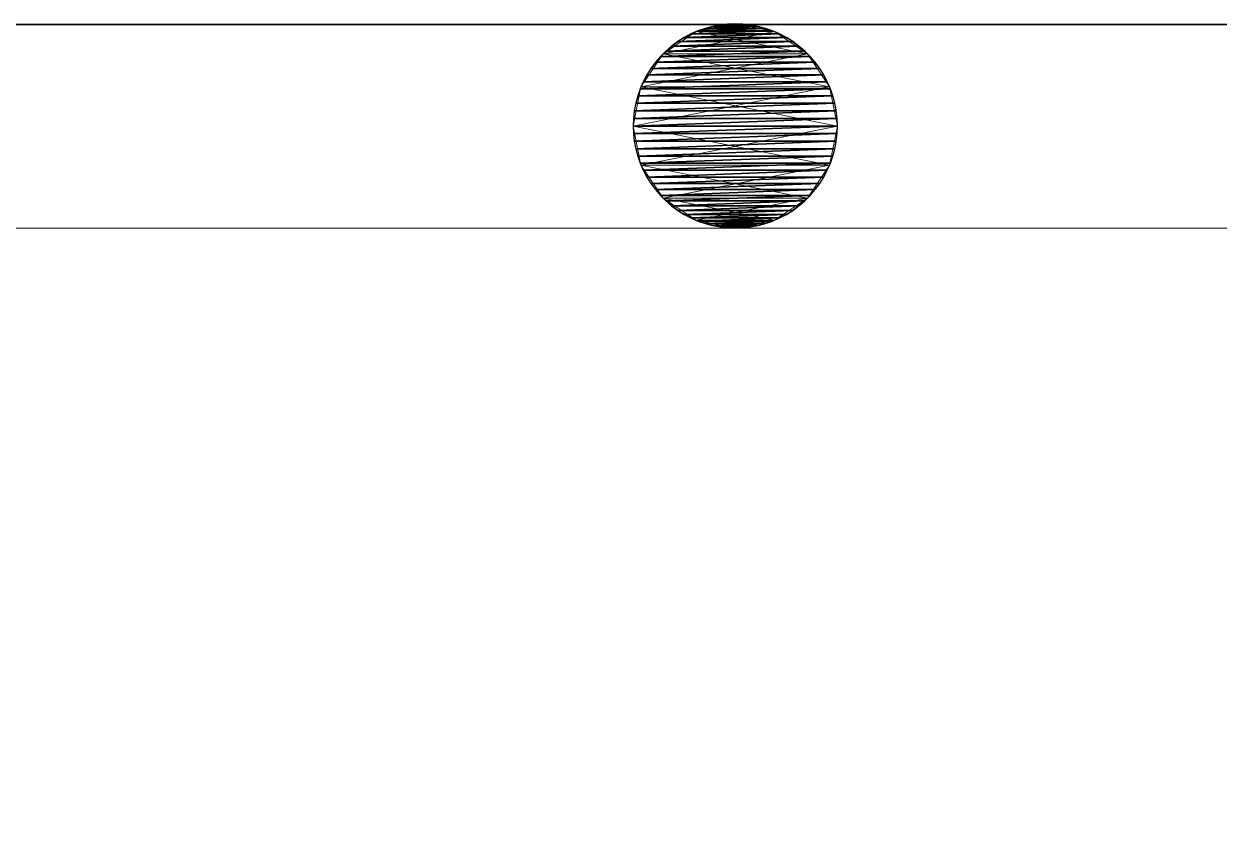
# Model space of a CAD drawing. Header units: centimetres. Extents: x 402 to 3875, y 442 to 2267.
# Drawn here: x 2786.9 to 2816.16, y 2059.13 to 2078.65 of the extents above; entities that cross this region are included whole.
import ezdxf

# ---------------------------------------------------------------- set-up
doc = ezdxf.new("R2010")
doc.units = ezdxf.units.CM
doc.layers.get('0').update_dxf_attribs({"true_color": 0xff5454})
for name, color, linetype in [('Columns of the Existing Mesh Walls', 250, 'Continuous'), ('Floor Area (Red Dust)', 250, 'Continuous'), ('Plan', 250, 'Continuous')]:
    doc.layers.add(name, color=color, linetype=linetype)
doc.layers.get('0').off()

# ---------------------------------------------------------------- blocks, each defined once
blk = doc.blocks.new('Group_8')
blk.add_line((0, 540), (0, 0))
mesh = blk.add_polyface()
corners = [(570, 540), (0, 0), (0, 540), (570, 0)]
mesh.append_faces([[corners[k] for k in face] for face in [(0, 1, 2), (1, 0, 3)]], dxfattribs={"vtx0": -1})
blk = doc.blocks.new('Group_1')
at = {"layer": 'Columns of the Existing Mesh Walls', "lineweight": 20}
for p, q in [((63.367, 2405, 190), (62.41, 2404.81, 190)), ((63.367, 2405), (62.41, 2404.81)), ((62.41, 2404.81), (63.367, 2405, 190)), ((62.63, 2404.889, 190), (62.453, 2404.827, 190)), ((62.81, 2404.938, 190), (62.63, 2404.889, 190)), ((62.994, 2404.972, 190), (62.81, 2404.938, 190)), ((63.18, 2404.993, 190), (62.994, 2404.972, 190)), ((63.367, 2405, 190), (63.18, 2404.993, 190)), ((64.323, 2404.81, 190), (63.367, 2405, 190)), ((63.367, 2405, 190), (63.367, 2405)), ((64.323, 2404.81), (63.367, 2405)), ((63.367, 2405), (64.323, 2404.81, 190)), ((63.553, 2404.993, 190), (63.367, 2405, 190)), ((63.739, 2404.972, 190), (63.553, 2404.993, 190)), ((63.923, 2404.938, 190), (63.739, 2404.972, 190)), ((64.104, 2404.889, 190), (63.923, 2404.938, 190)), ((64.28, 2404.827, 190), (64.104, 2404.889, 190)), ((62.41, 2404.81, 190), (61.599, 2404.268, 190)), ((62.41, 2404.81), (61.599, 2404.268)), ((61.599, 2404.268), (62.41, 2404.81, 190)), ((62.117, 2404.665, 190), (61.958, 2404.566, 190)), ((62.282, 2404.752, 190), (62.117, 2404.665, 190)), ((62.453, 2404.827, 190), (62.282, 2404.752, 190)), ((62.41, 2404.81, 190), (62.41, 2404.81)), ((64.451, 2404.752, 190), (64.28, 2404.827, 190)), ((65.134, 2404.268, 190), (64.323, 2404.81, 190)), ((65.134, 2404.268), (64.323, 2404.81)), ((64.323, 2404.81), (65.134, 2404.268, 190)), ((64.323, 2404.81, 190), (64.323, 2404.81)), ((64.617, 2404.665, 190), (64.451, 2404.752, 190)), ((64.775, 2404.566, 190), (64.617, 2404.665, 190)), ((61.666, 2404.333, 190), (61.534, 2404.2, 190)), ((61.808, 2404.455, 190), (61.666, 2404.333, 190)), ((61.958, 2404.566, 190), (61.808, 2404.455, 190)), ((64.925, 2404.455, 190), (64.775, 2404.566, 190)), ((65.067, 2404.333, 190), (64.925, 2404.455, 190)), ((65.199, 2404.2, 190), (65.067, 2404.333, 190)), ((61.599, 2404.268, 190), (61.057, 2403.457, 190)), ((61.599, 2404.268), (61.057, 2403.457)), ((61.057, 2403.457), (61.599, 2404.268, 190)), ((61.412, 2404.059, 190), (61.301, 2403.908, 190)), ((61.534, 2404.2, 190), (61.412, 2404.059, 190)), ((61.599, 2404.268, 190), (61.599, 2404.268)), ((65.676, 2403.457, 190), (65.134, 2404.268, 190)), ((65.134, 2404.268, 190), (65.134, 2404.268)), ((65.676, 2403.457), (65.134, 2404.268)), ((65.134, 2404.268), (65.676, 2403.457, 190)), ((65.321, 2404.059, 190), (65.199, 2404.2, 190)), ((65.432, 2403.908, 190), (65.321, 2404.059, 190)), ((61.202, 2403.75, 190), (61.114, 2403.585, 190)), ((61.301, 2403.908, 190), (61.202, 2403.75, 190)), ((65.532, 2403.75, 190), (65.432, 2403.908, 190)), ((65.619, 2403.585, 190), (65.532, 2403.75, 190)), ((61.057, 2403.457, 190), (60.867, 2402.5, 190)), ((61.057, 2403.457), (60.867, 2402.5)), ((60.867, 2402.5), (61.057, 2403.457, 190)), ((61.039, 2403.413, 190), (60.978, 2403.237, 190)), ((61.114, 2403.585, 190), (61.039, 2403.413, 190)), ((61.057, 2403.457, 190), (61.057, 2403.457)), ((65.694, 2403.413, 190), (65.619, 2403.585, 190)), ((65.867, 2402.5, 190), (65.676, 2403.457, 190)), ((65.867, 2402.5), (65.676, 2403.457)), ((65.676, 2403.457), (65.867, 2402.5, 190)), ((65.676, 2403.457, 190), (65.676, 2403.457)), ((65.755, 2403.237, 190), (65.694, 2403.413, 190)), ((60.978, 2403.237, 190), (60.929, 2403.056, 190)), ((65.804, 2403.056, 190), (65.755, 2403.237, 190)), ((60.895, 2402.873, 190), (60.874, 2402.687, 190)), ((60.929, 2403.056, 190), (60.895, 2402.873, 190)), ((65.839, 2402.873, 190), (65.804, 2403.056, 190)), ((65.86, 2402.687, 190), (65.839, 2402.873, 190)), ((60.874, 2402.687, 190), (60.867, 2402.5, 190)), ((65.867, 2402.5, 190), (65.86, 2402.687, 190)), ((60.867, 2402.5, 190), (61.057, 2401.543, 190)), ((60.867, 2402.5, 190), (60.867, 2402.5)), ((60.867, 2402.5), (61.057, 2401.543)), ((61.057, 2401.543), (60.867, 2402.5, 190)), ((60.867, 2402.5, 190), (60.874, 2402.313, 190)), ((60.874, 2402.313, 190), (60.895, 2402.127, 190)), ((65.676, 2401.543, 190), (65.867, 2402.5, 190)), ((65.676, 2401.543), (65.867, 2402.5)), ((65.867, 2402.5), (65.676, 2401.543, 190)), ((65.839, 2402.127, 190), (65.86, 2402.313, 190)), ((65.86, 2402.313, 190), (65.867, 2402.5, 190)), ((65.867, 2402.5, 190), (65.867, 2402.5)), ((60.895, 2402.127, 190), (60.929, 2401.944, 190)), ((60.929, 2401.944, 190), (60.978, 2401.763, 190)), ((65.755, 2401.763, 190), (65.804, 2401.944, 190)), ((65.804, 2401.944, 190), (65.839, 2402.127, 190)), ((60.978, 2401.763, 190), (61.039, 2401.587, 190)), ((65.694, 2401.587, 190), (65.755, 2401.763, 190)), ((61.039, 2401.587, 190), (61.114, 2401.415, 190)), ((61.057, 2401.543, 190), (61.599, 2400.732, 190)), ((61.057, 2401.543, 190), (61.057, 2401.543)), ((61.057, 2401.543), (61.599, 2400.732)), ((61.599, 2400.732), (61.057, 2401.543, 190)), ((61.114, 2401.415, 190), (61.202, 2401.25, 190)), ((65.134, 2400.732, 190), (65.676, 2401.543, 190)), ((65.134, 2400.732), (65.676, 2401.543)), ((65.676, 2401.543), (65.134, 2400.732, 190)), ((65.532, 2401.25, 190), (65.619, 2401.415, 190)), ((65.619, 2401.415, 190), (65.694, 2401.587, 190)), ((65.676, 2401.543, 190), (65.676, 2401.543)), ((61.202, 2401.25, 190), (61.301, 2401.092, 190)), ((61.301, 2401.092, 190), (61.412, 2400.941, 190)), ((65.321, 2400.941, 190), (65.432, 2401.092, 190)), ((65.432, 2401.092, 190), (65.532, 2401.25, 190)), ((61.412, 2400.941, 190), (61.534, 2400.8, 190)), ((61.534, 2400.8, 190), (61.666, 2400.667, 190)), ((65.067, 2400.667, 190), (65.199, 2400.8, 190)), ((65.199, 2400.8, 190), (65.321, 2400.941, 190)), ((61.599, 2400.732, 190), (62.41, 2400.19, 190)), ((61.599, 2400.732, 190), (61.599, 2400.732)), ((61.599, 2400.732), (62.41, 2400.19)), ((62.41, 2400.19), (61.599, 2400.732, 190)), ((61.666, 2400.667, 190), (61.808, 2400.545, 190)), ((61.808, 2400.545, 190), (61.958, 2400.435, 190)), ((64.323, 2400.19, 190), (65.134, 2400.732, 190)), ((64.323, 2400.19), (65.134, 2400.732)), ((65.134, 2400.732), (64.323, 2400.19, 190)), ((64.775, 2400.435, 190), (64.925, 2400.545, 190)), ((64.925, 2400.545, 190), (65.067, 2400.667, 190)), ((65.134, 2400.732, 190), (65.134, 2400.732)), ((61.958, 2400.435, 190), (62.117, 2400.335, 190)), ((62.117, 2400.335, 190), (62.282, 2400.248, 190)), ((62.282, 2400.248, 190), (62.453, 2400.173, 190)), ((62.41, 2400.19, 190), (63.367, 2400, 190)), ((62.41, 2400.19, 190), (62.41, 2400.19)), ((62.41, 2400.19), (63.367, 2400)), ((63.367, 2400), (62.41, 2400.19, 190)), ((63.367, 2400, 190), (64.323, 2400.19, 190)), ((63.367, 2400), (64.323, 2400.19)), ((64.323, 2400.19), (63.367, 2400, 190)), ((64.28, 2400.173, 190), (64.451, 2400.248, 190)), ((64.323, 2400.19, 190), (64.323, 2400.19)), ((64.451, 2400.248, 190), (64.617, 2400.335, 190)), ((64.617, 2400.335, 190), (64.775, 2400.435, 190)), ((62.453, 2400.173, 190), (62.63, 2400.111, 190)), ((62.63, 2400.111, 190), (62.81, 2400.063, 190)), ((62.81, 2400.063, 190), (62.994, 2400.028, 190)), ((62.994, 2400.028, 190), (63.18, 2400.007, 190)), ((63.18, 2400.007, 190), (63.367, 2400, 190)), ((63.367, 2400, 190), (63.553, 2400.007, 190)), ((63.367, 2400, 190), (63.367, 2400)), ((63.553, 2400.007, 190), (63.739, 2400.028, 190)), ((63.739, 2400.028, 190), (63.923, 2400.063, 190)), ((63.923, 2400.063, 190), (64.104, 2400.111, 190)), ((64.104, 2400.111, 190), (64.28, 2400.173, 190))]:
    blk.add_line(p, q, dxfattribs=at)
at = {"layer": 'Columns of the Existing Mesh Walls', "color": 250, "lineweight": 20}
blk.add_polyline3d([(65.867, 2742.5, 0), (65.867, 2.5, 0)], dxfattribs=at)
at = {"layer": 'Columns of the Existing Mesh Walls', "lineweight": 20}
blk.add_polyline3d([(65.867, 2402.5, 190), (65.825, 2402.955, 190), (65.691, 2403.42, 190), (65.459, 2403.868, 190), (65.134, 2404.268, 190), (64.735, 2404.593, 190), (64.287, 2404.825, 190), (63.821, 2404.958, 190), (63.367, 2405, 190), (62.912, 2404.958, 190), (62.446, 2404.825, 190), (61.999, 2404.593, 190), (61.599, 2404.268, 190), (61.274, 2403.868, 190), (61.042, 2403.42, 190), (60.908, 2402.955, 190), (60.867, 2402.5, 190), (60.908, 2402.045, 190), (61.042, 2401.58, 190), (61.274, 2401.132, 190), (61.599, 2400.732, 190), (61.999, 2400.408, 190), (62.446, 2400.176, 190), (62.912, 2400.042, 190), (63.367, 2400, 190), (63.821, 2400.042, 190), (64.287, 2400.176, 190), (64.735, 2400.408, 190), (65.134, 2400.732, 190), (65.459, 2401.132, 190), (65.691, 2401.58, 190), (65.825, 2402.045, 190), (65.867, 2402.5, 190)], close=True, dxfattribs=at)
at = {"layer": 'Floor Area (Red Dust)', "lineweight": 5}
blk.add_polyline3d([(154.653, 2831.287, 0), (635.867, 2831.287, 0), (635.867, 2291.287, 0), (65.867, 2291.287, 0), (65.867, 2742.5, 0), (154.653, 2831.287, 0)], close=True, dxfattribs=at)
at = {"layer": 'Columns of the Existing Mesh Walls', "lineweight": 20}
mesh = blk.add_polyface(dxfattribs=at)
corners = [(61.057, 2401.543, 190), (61.057, 2403.457, 190), (60.867, 2402.5, 190), (61.599, 2400.732, 190), (61.599, 2404.268, 190), (62.41, 2400.19, 190), (62.41, 2404.81, 190), (63.367, 2400, 190), (63.367, 2405, 190), (64.323, 2400.19, 190), (64.323, 2404.81, 190), (65.134, 2400.732, 190), (65.134, 2404.268, 190), (65.676, 2401.543, 190), (65.676, 2403.457, 190), (65.867, 2402.5, 190)]
mesh.append_faces([[corners[k] for k in face] for face in [(0, 1, 2), (14, 13, 15)]], dxfattribs={"vtx0": -1})
mesh.append_faces([[corners[k] for k in face] for face in [(1, 3, 4), (4, 5, 6), (6, 7, 8), (8, 9, 10), (10, 11, 12), (12, 13, 14)]], dxfattribs={"vtx0": -1, "vtx1": -1})
mesh.append_faces([[corners[k] for k in face] for face in [(1, 0, 3), (4, 3, 5), (6, 5, 7), (8, 7, 9), (10, 9, 11), (12, 11, 13)]], dxfattribs={"vtx0": -1, "vtx2": -1})
mesh = blk.add_polyface(dxfattribs=at)
corners = [(61.057, 2403.457), (61.057, 2401.543), (60.867, 2402.5), (61.599, 2404.268), (61.599, 2400.732), (62.41, 2404.81), (62.41, 2400.19), (63.367, 2405), (63.367, 2400), (64.323, 2404.81), (64.323, 2400.19), (65.134, 2404.268), (65.134, 2400.732), (65.676, 2403.457), (65.676, 2401.543), (65.867, 2402.5)]
mesh.append_faces([[corners[k] for k in face] for face in [(0, 1, 2), (14, 13, 15)]], dxfattribs={"vtx0": -1})
mesh.append_faces([[corners[k] for k in face] for face in [(1, 3, 4), (4, 5, 6), (6, 7, 8), (8, 9, 10), (10, 11, 12), (12, 13, 14)]], dxfattribs={"vtx0": -1, "vtx1": -1})
mesh.append_faces([[corners[k] for k in face] for face in [(1, 0, 3), (4, 3, 5), (6, 5, 7), (8, 7, 9), (10, 9, 11), (12, 11, 13)]], dxfattribs={"vtx0": -1, "vtx2": -1})
at = {"layer": 'Columns of the Existing Mesh Walls', "lineweight": 25}
mesh = blk.add_polyface(dxfattribs=at)
corners = [(60.874, 2402.313, 190), (60.874, 2402.687, 190), (60.867, 2402.5, 190), (60.895, 2402.127, 190), (60.895, 2402.873, 190), (60.929, 2401.944, 190), (60.929, 2403.056, 190), (60.978, 2401.763, 190), (60.978, 2403.237, 190), (61.039, 2401.587, 190), (61.039, 2403.413, 190), (61.114, 2401.415, 190), (61.114, 2403.585, 190), (61.202, 2401.25, 190), (61.202, 2403.75, 190), (61.301, 2401.092, 190), (61.301, 2403.908, 190), (61.412, 2400.941, 190), (61.412, 2404.059, 190), (61.534, 2400.8, 190), (61.534, 2404.2, 190), (61.666, 2400.667, 190), (61.666, 2404.333, 190), (61.808, 2400.545, 190), (61.808, 2404.455, 190), (61.958, 2400.435, 190), (61.958, 2404.566, 190), (62.117, 2400.335, 190), (62.117, 2404.665, 190), (62.282, 2400.248, 190), (62.282, 2404.752, 190), (62.453, 2400.173, 190), (62.453, 2404.827, 190), (62.63, 2400.111, 190), (62.63, 2404.889, 190), (62.81, 2400.063, 190), (62.81, 2404.938, 190), (62.994, 2400.028, 190), (62.994, 2404.972, 190), (63.18, 2400.007, 190), (63.18, 2404.993, 190), (63.367, 2400, 190), (63.367, 2405, 190), (63.553, 2400.007, 190), (63.553, 2404.993, 190), (63.739, 2400.028, 190), (63.739, 2404.972, 190), (63.923, 2400.063, 190), (63.923, 2404.938, 190), (64.104, 2400.111, 190), (64.104, 2404.889, 190), (64.28, 2400.173, 190), (64.28, 2404.827, 190), (64.451, 2400.248, 190), (64.451, 2404.752, 190), (64.617, 2400.335, 190), (64.617, 2404.665, 190), (64.775, 2400.435, 190), (64.775, 2404.566, 190), (64.925, 2400.545, 190), (64.925, 2404.455, 190), (65.067, 2400.667, 190), (65.067, 2404.333, 190), (65.199, 2400.8, 190), (65.199, 2404.2, 190), (65.321, 2400.941, 190), (65.321, 2404.059, 190), (65.432, 2401.092, 190), (65.432, 2403.908, 190), (65.532, 2401.25, 190), (65.532, 2403.75, 190), (65.619, 2401.415, 190), (65.619, 2403.585, 190), (65.694, 2401.587, 190), (65.694, 2403.413, 190), (65.755, 2401.763, 190), (65.755, 2403.237, 190), (65.804, 2401.944, 190), (65.804, 2403.056, 190), (65.839, 2402.127, 190), (65.839, 2402.873, 190), (65.86, 2402.313, 190), (65.86, 2402.687, 190), (65.867, 2402.5, 190)]
mesh.append_faces([[corners[k] for k in face] for face in [(0, 1, 2), (82, 81, 83)]], dxfattribs={"vtx0": -1})
mesh.append_faces([[corners[k] for k in face] for face in [(1, 3, 4), (4, 5, 6), (6, 7, 8), (8, 9, 10), (10, 11, 12), (12, 13, 14), (14, 15, 16), (16, 17, 18), (18, 19, 20), (20, 21, 22), (22, 23, 24), (24, 25, 26), (26, 27, 28), (28, 29, 30), (30, 31, 32), (32, 33, 34), (34, 35, 36), (36, 37, 38), (38, 39, 40), (40, 41, 42), (42, 43, 44), (44, 45, 46), (46, 47, 48), (48, 49, 50), (50, 51, 52), (52, 53, 54), (54, 55, 56), (56, 57, 58), (58, 59, 60), (60, 61, 62), (62, 63, 64), (64, 65, 66), (66, 67, 68), (68, 69, 70), (70, 71, 72), (72, 73, 74), (74, 75, 76), (76, 77, 78), (78, 79, 80), (80, 81, 82)]], dxfattribs={"vtx0": -1, "vtx1": -1})
mesh.append_faces([[corners[k] for k in face] for face in [(1, 0, 3), (4, 3, 5), (6, 5, 7), (8, 7, 9), (10, 9, 11), (12, 11, 13), (14, 13, 15), (16, 15, 17), (18, 17, 19), (20, 19, 21), (22, 21, 23), (24, 23, 25), (26, 25, 27), (28, 27, 29), (30, 29, 31), (32, 31, 33), (34, 33, 35), (36, 35, 37), (38, 37, 39), (40, 39, 41), (42, 41, 43), (44, 43, 45), (46, 45, 47), (48, 47, 49), (50, 49, 51), (52, 51, 53), (54, 53, 55), (56, 55, 57), (58, 57, 59), (60, 59, 61), (62, 61, 63), (64, 63, 65), (66, 65, 67), (68, 67, 69), (70, 69, 71), (72, 71, 73), (74, 73, 75), (76, 75, 77), (78, 77, 79), (80, 79, 81)]], dxfattribs={"vtx0": -1, "vtx2": -1})
at = {"layer": 'Columns of the Existing Mesh Walls', "lineweight": 20}
mesh = blk.add_polyface(dxfattribs=at)
corners = [(63.367, 2405, 190), (63.367, 2405), (62.41, 2404.81)]
mesh.append_faces([[corners[k] for k in face] for face in [(0, 1, 2)]])
mesh = blk.add_polyface(dxfattribs=at)
corners = [(63.367, 2405, 190), (62.41, 2404.81), (62.41, 2404.81, 190)]
mesh.append_faces([[corners[k] for k in face] for face in [(0, 1, 2)]])
mesh = blk.add_polyface(dxfattribs=at)
corners = [(64.323, 2404.81, 190), (64.323, 2404.81), (63.367, 2405)]
mesh.append_faces([[corners[k] for k in face] for face in [(0, 1, 2)]])
mesh = blk.add_polyface(dxfattribs=at)
corners = [(64.323, 2404.81, 190), (63.367, 2405), (63.367, 2405, 190)]
mesh.append_faces([[corners[k] for k in face] for face in [(0, 1, 2)]])
mesh = blk.add_polyface(dxfattribs=at)
corners = [(62.41, 2404.81, 190), (62.41, 2404.81), (61.599, 2404.268)]
mesh.append_faces([[corners[k] for k in face] for face in [(0, 1, 2)]])
mesh = blk.add_polyface(dxfattribs=at)
corners = [(62.41, 2404.81, 190), (61.599, 2404.268), (61.599, 2404.268, 190)]
mesh.append_faces([[corners[k] for k in face] for face in [(0, 1, 2)]])
mesh = blk.add_polyface(dxfattribs=at)
corners = [(65.134, 2404.268, 190), (65.134, 2404.268), (64.323, 2404.81)]
mesh.append_faces([[corners[k] for k in face] for face in [(0, 1, 2)]])
mesh = blk.add_polyface(dxfattribs=at)
corners = [(65.134, 2404.268, 190), (64.323, 2404.81), (64.323, 2404.81, 190)]
mesh.append_faces([[corners[k] for k in face] for face in [(0, 1, 2)]])
mesh = blk.add_polyface(dxfattribs=at)
corners = [(61.599, 2404.268), (61.057, 2403.457), (61.599, 2404.268, 190)]
mesh.append_faces([[corners[k] for k in face] for face in [(0, 1, 2)]])
mesh = blk.add_polyface(dxfattribs=at)
corners = [(61.599, 2404.268, 190), (61.057, 2403.457), (61.057, 2403.457, 190)]
mesh.append_faces([[corners[k] for k in face] for face in [(0, 1, 2)]])
mesh = blk.add_polyface(dxfattribs=at)
corners = [(65.134, 2404.268), (65.676, 2403.457, 190), (65.676, 2403.457)]
mesh.append_faces([[corners[k] for k in face] for face in [(0, 1, 2)]])
mesh = blk.add_polyface(dxfattribs=at)
corners = [(65.134, 2404.268, 190), (65.676, 2403.457, 190), (65.134, 2404.268)]
mesh.append_faces([[corners[k] for k in face] for face in [(0, 1, 2)]])
mesh = blk.add_polyface(dxfattribs=at)
corners = [(61.057, 2403.457), (60.867, 2402.5), (61.057, 2403.457, 190)]
mesh.append_faces([[corners[k] for k in face] for face in [(0, 1, 2)]])
mesh = blk.add_polyface(dxfattribs=at)
corners = [(61.057, 2403.457, 190), (60.867, 2402.5), (60.867, 2402.5, 190)]
mesh.append_faces([[corners[k] for k in face] for face in [(0, 1, 2)]])
mesh = blk.add_polyface(dxfattribs=at)
corners = [(65.676, 2403.457), (65.867, 2402.5, 190), (65.867, 2402.5)]
mesh.append_faces([[corners[k] for k in face] for face in [(0, 1, 2)]])
mesh = blk.add_polyface(dxfattribs=at)
corners = [(65.676, 2403.457, 190), (65.867, 2402.5, 190), (65.676, 2403.457)]
mesh.append_faces([[corners[k] for k in face] for face in [(0, 1, 2)]])
mesh = blk.add_polyface(dxfattribs=at)
corners = [(60.867, 2402.5), (61.057, 2401.543), (60.867, 2402.5, 190)]
mesh.append_faces([[corners[k] for k in face] for face in [(0, 1, 2)]])
mesh = blk.add_polyface(dxfattribs=at)
corners = [(60.867, 2402.5, 190), (61.057, 2401.543), (61.057, 2401.543, 190)]
mesh.append_faces([[corners[k] for k in face] for face in [(0, 1, 2)]])
mesh = blk.add_polyface(dxfattribs=at)
corners = [(65.867, 2402.5), (65.676, 2401.543, 190), (65.676, 2401.543)]
mesh.append_faces([[corners[k] for k in face] for face in [(0, 1, 2)]])
mesh = blk.add_polyface(dxfattribs=at)
corners = [(65.867, 2402.5, 190), (65.676, 2401.543, 190), (65.867, 2402.5)]
mesh.append_faces([[corners[k] for k in face] for face in [(0, 1, 2)]])
mesh = blk.add_polyface(dxfattribs=at)
corners = [(61.057, 2401.543), (61.599, 2400.732), (61.057, 2401.543, 190)]
mesh.append_faces([[corners[k] for k in face] for face in [(0, 1, 2)]])
mesh = blk.add_polyface(dxfattribs=at)
corners = [(61.057, 2401.543, 190), (61.599, 2400.732), (61.599, 2400.732, 190)]
mesh.append_faces([[corners[k] for k in face] for face in [(0, 1, 2)]])
mesh = blk.add_polyface(dxfattribs=at)
corners = [(65.676, 2401.543), (65.134, 2400.732, 190), (65.134, 2400.732)]
mesh.append_faces([[corners[k] for k in face] for face in [(0, 1, 2)]])
mesh = blk.add_polyface(dxfattribs=at)
corners = [(65.676, 2401.543, 190), (65.134, 2400.732, 190), (65.676, 2401.543)]
mesh.append_faces([[corners[k] for k in face] for face in [(0, 1, 2)]])
mesh = blk.add_polyface(dxfattribs=at)
corners = [(61.599, 2400.732, 190), (61.599, 2400.732), (62.41, 2400.19)]
mesh.append_faces([[corners[k] for k in face] for face in [(0, 1, 2)]])
mesh = blk.add_polyface(dxfattribs=at)
corners = [(61.599, 2400.732, 190), (62.41, 2400.19), (62.41, 2400.19, 190)]
mesh.append_faces([[corners[k] for k in face] for face in [(0, 1, 2)]])
mesh = blk.add_polyface(dxfattribs=at)
corners = [(64.323, 2400.19, 190), (64.323, 2400.19), (65.134, 2400.732)]
mesh.append_faces([[corners[k] for k in face] for face in [(0, 1, 2)]])
mesh = blk.add_polyface(dxfattribs=at)
corners = [(64.323, 2400.19, 190), (65.134, 2400.732), (65.134, 2400.732, 190)]
mesh.append_faces([[corners[k] for k in face] for face in [(0, 1, 2)]])
mesh = blk.add_polyface(dxfattribs=at)
corners = [(62.41, 2400.19, 190), (62.41, 2400.19), (63.367, 2400)]
mesh.append_faces([[corners[k] for k in face] for face in [(0, 1, 2)]])
mesh = blk.add_polyface(dxfattribs=at)
corners = [(62.41, 2400.19, 190), (63.367, 2400), (63.367, 2400, 190)]
mesh.append_faces([[corners[k] for k in face] for face in [(0, 1, 2)]])
mesh = blk.add_polyface(dxfattribs=at)
corners = [(63.367, 2400, 190), (63.367, 2400), (64.323, 2400.19)]
mesh.append_faces([[corners[k] for k in face] for face in [(0, 1, 2)]])
mesh = blk.add_polyface(dxfattribs=at)
corners = [(63.367, 2400, 190), (64.323, 2400.19), (64.323, 2400.19, 190)]
mesh.append_faces([[corners[k] for k in face] for face in [(0, 1, 2)]])

msp = doc.modelspace()

# ---------------------------------------------------------------- block references
at = {"layer": 'Columns of the Existing Mesh Walls', "lineweight": 20, "rotation": 270}
msp.add_blockref('Group_1', (401.813, 2139.52), dxfattribs=at)
at = {"layer": 'Plan', "lineweight": 15, "rotation": 270}
msp.add_blockref('Group_8', (2693.099, 2078.637, -0.5), dxfattribs=at)

doc.saveas('drawing.dxf')
